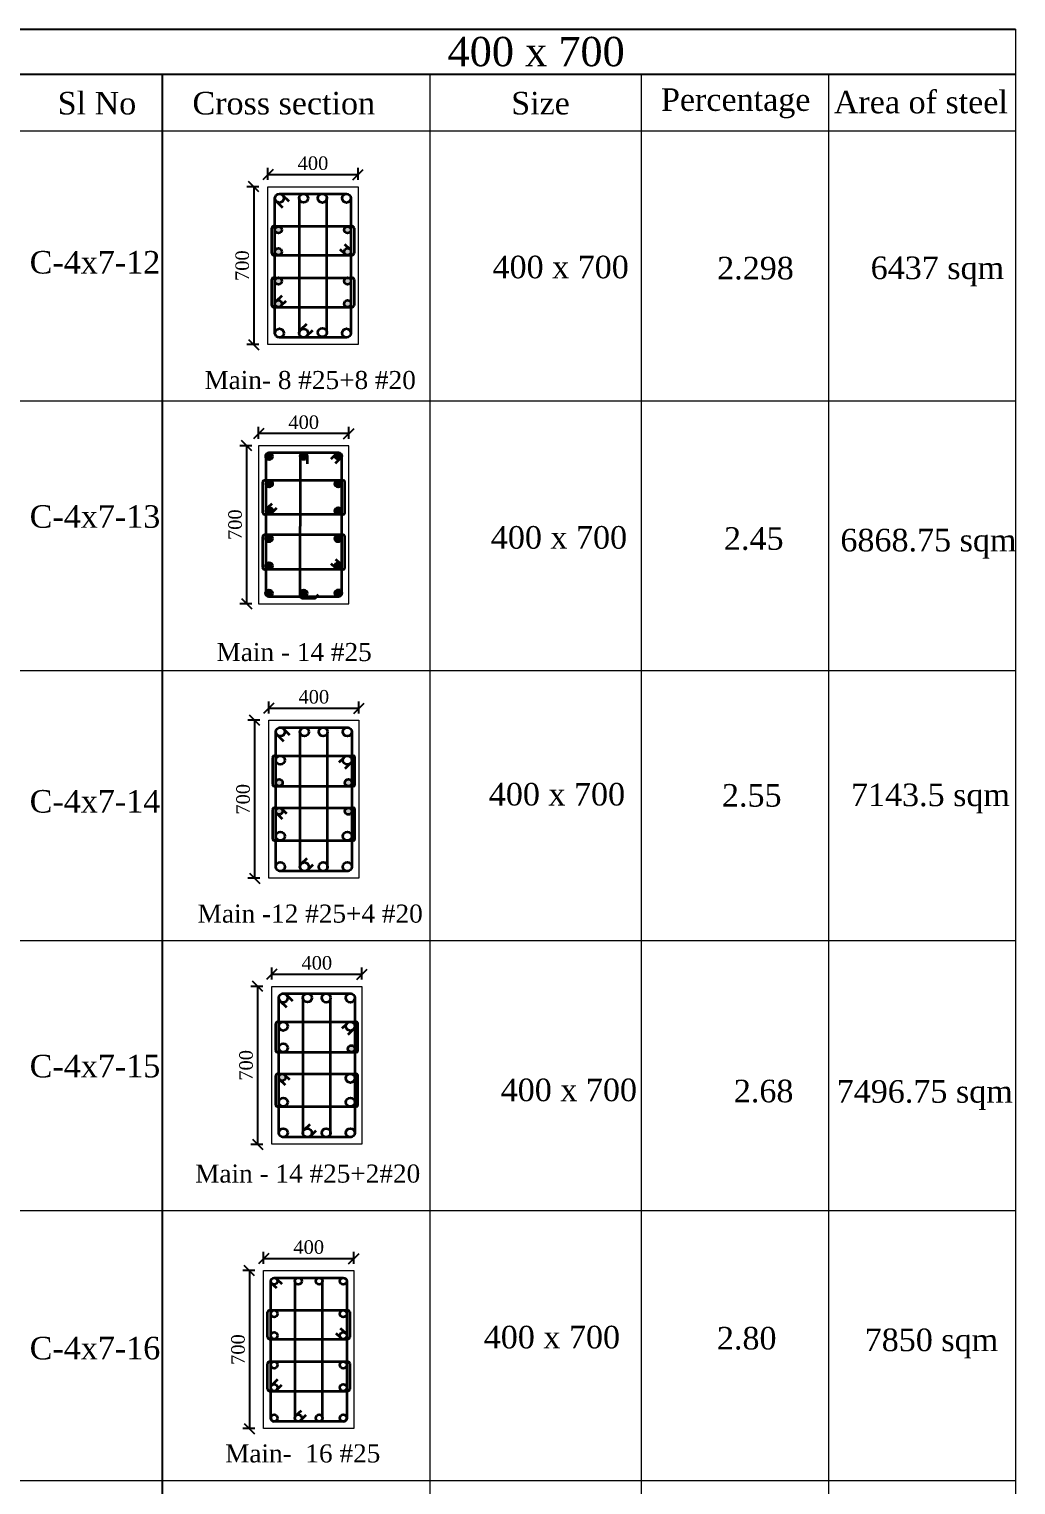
# Model space of a CAD drawing. Header units: millimetres. Extents: x -111267 to 10003021, y -40114 to 2142304.
# Drawn here: x 4418669 to 4440544, y 2034791 to 2067045 of the extents above; entities that cross this region are included whole.
import ezdxf

# ---------------------------------------------------------------- set-up
doc = ezdxf.new("R2010")
doc.units = ezdxf.units.MM
doc.header["$PDMODE"] = 2
doc.linetypes.add('DASHED2', pattern=[0.375, 0.25, -0.125])
doc.layers.add('5a.Hatch-TR-0', color=8, linetype='Continuous')
doc.layers.add('9.Title', color=7, linetype='Continuous')
for name, color, linetype, lineweight in [('6.Dim', 8, 'Continuous', 9), ('object line', 23, 'Continuous', 13), ('reinmt', 241, 'Continuous', 40), ('S-Beam', 4, 'DASHED2', 15), ('S-Dim', 8, 'Continuous', 5)]:
    doc.layers.add(name, color=color, linetype=linetype, lineweight=lineweight)
doc.styles.add('DRIQsmall', font='times.ttf', dxfattribs={"height": 0.2})
doc.styles.add('Times new roman', font='times.ttf', dxfattribs={"height": 300})
doc.dimstyles.new('Scale 20', dxfattribs={"dimscale": 0, "dimtxt": 250, "dimasz": 230, "dimexe": 150, "dimexo": 150, "dimgap": 100, "dimtad": 1, "dimtoh": 1, "dimdec": 0, "dimlfac": 0.2, "dimzin": 0, "dimdsep": 46, "dimtxsty": 'Times new roman', "dimblk": 'OBLIQUE', "dimcen": 0.09, "dimclrd": 256, "dimclrt": 3, "dimadec": 0, "dimazin": 0, "dimtfac": 1, "dimtdec": 0, "dimtofl": 0, "dimtmove": 0, "dimatfit": 3, "dimfxl": 150, "dimfxlon": 1, "dimtolj": 1, "dimtzin": 0, "dimarcsym": 0})

# ---------------------------------------------------------------- blocks, each defined once
blk = doc.blocks.new('_Oblique')
at = {"color": 0, "linetype": 'ByBlock', "lineweight": -2}
blk.add_line((-0.5, -0.5), (0.5, 0.5), dxfattribs=at)
blk = doc.blocks.new('*D1054')
at = {"layer": 'Defpoints', "color": 0, "ltscale": 6, "transparency": 16777216}
for p in [(4423915, 2063554), (4423648, 2060054), (4423915, 2060054)]:
    blk.add_point(p, dxfattribs=at)
at = {"layer": 'S-Dim', "color": 0, "lineweight": -2, "ltscale": 6, "transparency": 16777216}
for p, q in [((4423765, 2063554), (4423498, 2063554)), ((4423765, 2060054), (4423498, 2060054))]:
    blk.add_line(p, q, dxfattribs=at)
at = {"layer": 'S-Dim', "lineweight": -2, "ltscale": 6, "transparency": 16777216}
blk.add_line((4423648, 2063554), (4423648, 2060054), dxfattribs=at)
at = {"layer": 'S-Dim', "lineweight": -2, "ltscale": 6, "transparency": 16777216, "xscale": 230, "yscale": 230, "zscale": 230}
for p, rotation in [((4423648, 2063554), 90), ((4423648, 2060054), 270)]:
    blk.add_blockref('_Oblique', p, dxfattribs=dict(at, rotation=rotation))
at = {"layer": 'S-Dim', "color": 3, "ltscale": 6, "transparency": 16777216, "insert": (4423395, 2061804), "char_height": 300, "attachment_point": 5, "rotation": 90, "style": 'Times new roman'}
blk.add_mtext('\\A1;700', dxfattribs=at)
blk = doc.blocks.new('*D1055')
at = {"layer": 'Defpoints', "color": 0, "ltscale": 6, "transparency": 16777216}
for p in [(4425962, 2063821), (4423962, 2063554), (4425962, 2063554)]:
    blk.add_point(p, dxfattribs=at)
at = {"layer": 'S-Dim', "color": 0, "lineweight": -2, "ltscale": 6, "transparency": 16777216}
for p, q in [((4423962, 2063704), (4423962, 2063971)), ((4425962, 2063704), (4425962, 2063971))]:
    blk.add_line(p, q, dxfattribs=at)
at = {"layer": 'S-Dim', "lineweight": -2, "ltscale": 6, "transparency": 16777216}
blk.add_line((4423962, 2063821), (4425962, 2063821), dxfattribs=at)
at = {"layer": 'S-Dim', "lineweight": -2, "ltscale": 6, "transparency": 16777216, "xscale": 230, "yscale": 230, "zscale": 230, "rotation": 180}
blk.add_blockref('_Oblique', (4423962, 2063821), dxfattribs=at)
at = {"layer": 'S-Dim', "lineweight": -2, "ltscale": 6, "transparency": 16777216, "xscale": 230, "yscale": 230, "zscale": 230}
blk.add_blockref('_Oblique', (4425962, 2063821), dxfattribs=at)
at = {"layer": 'S-Dim', "color": 3, "ltscale": 6, "transparency": 16777216, "insert": (4424962, 2064073), "char_height": 300, "attachment_point": 5, "style": 'Times new roman'}
blk.add_mtext('\\A1;400', dxfattribs=at)
blk = doc.blocks.new('*D1056')
at = {"layer": 'Defpoints', "color": 0, "ltscale": 6, "transparency": 16777216}
for p in [(4423934, 2051731), (4423667, 2048231), (4423934, 2048231)]:
    blk.add_point(p, dxfattribs=at)
at = {"layer": 'S-Dim', "color": 0, "lineweight": -2, "ltscale": 6, "transparency": 16777216}
for p, q in [((4423784, 2051731), (4423517, 2051731)), ((4423784, 2048231), (4423517, 2048231))]:
    blk.add_line(p, q, dxfattribs=at)
at = {"layer": 'S-Dim', "lineweight": -2, "ltscale": 6, "transparency": 16777216}
blk.add_line((4423667, 2051731), (4423667, 2048231), dxfattribs=at)
at = {"layer": 'S-Dim', "lineweight": -2, "ltscale": 6, "transparency": 16777216, "xscale": 230, "yscale": 230, "zscale": 230}
for p, rotation in [((4423667, 2051731), 90), ((4423667, 2048231), 270)]:
    blk.add_blockref('_Oblique', p, dxfattribs=dict(at, rotation=rotation))
at = {"layer": 'S-Dim', "color": 3, "ltscale": 6, "transparency": 16777216, "insert": (4423414, 2049981), "char_height": 300, "attachment_point": 5, "rotation": 90, "style": 'Times new roman'}
blk.add_mtext('\\A1;700', dxfattribs=at)
blk = doc.blocks.new('*D1057')
at = {"layer": 'Defpoints', "color": 0, "ltscale": 6, "transparency": 16777216}
for p in [(4423981, 2051731), (4425981, 2051997), (4425981, 2051731)]:
    blk.add_point(p, dxfattribs=at)
at = {"layer": 'S-Dim', "color": 0, "lineweight": -2, "ltscale": 6, "transparency": 16777216}
for p, q in [((4423981, 2051881), (4423981, 2052147)), ((4425981, 2051881), (4425981, 2052147))]:
    blk.add_line(p, q, dxfattribs=at)
at = {"layer": 'S-Dim', "lineweight": -2, "ltscale": 6, "transparency": 16777216}
blk.add_line((4423981, 2051997), (4425981, 2051997), dxfattribs=at)
at = {"layer": 'S-Dim', "lineweight": -2, "ltscale": 6, "transparency": 16777216, "xscale": 230, "yscale": 230, "zscale": 230, "rotation": 180}
blk.add_blockref('_Oblique', (4423981, 2051997), dxfattribs=at)
at = {"layer": 'S-Dim', "lineweight": -2, "ltscale": 6, "transparency": 16777216, "xscale": 230, "yscale": 230, "zscale": 230}
blk.add_blockref('_Oblique', (4425981, 2051997), dxfattribs=at)
at = {"layer": 'S-Dim', "color": 3, "ltscale": 6, "transparency": 16777216, "insert": (4424981, 2052250), "char_height": 300, "attachment_point": 5, "style": 'Times new roman'}
blk.add_mtext('\\A1;400', dxfattribs=at)
blk = doc.blocks.new('*D1058')
at = {"layer": 'Defpoints', "color": 0, "ltscale": 6, "transparency": 16777216}
for p in [(4423821, 2039539), (4423554, 2036039), (4423821, 2036039)]:
    blk.add_point(p, dxfattribs=at)
at = {"layer": 'S-Dim', "color": 0, "lineweight": -2, "ltscale": 6, "transparency": 16777216}
for p, q in [((4423671, 2039539), (4423404, 2039539)), ((4423671, 2036039), (4423404, 2036039))]:
    blk.add_line(p, q, dxfattribs=at)
at = {"layer": 'S-Dim', "lineweight": -2, "ltscale": 6, "transparency": 16777216}
blk.add_line((4423554, 2039539), (4423554, 2036039), dxfattribs=at)
at = {"layer": 'S-Dim', "lineweight": -2, "ltscale": 6, "transparency": 16777216, "xscale": 230, "yscale": 230, "zscale": 230}
for p, rotation in [((4423554, 2039539), 90), ((4423554, 2036039), 270)]:
    blk.add_blockref('_Oblique', p, dxfattribs=dict(at, rotation=rotation))
at = {"layer": 'S-Dim', "color": 3, "ltscale": 6, "transparency": 16777216, "insert": (4423301, 2037789), "char_height": 300, "attachment_point": 5, "rotation": 90, "style": 'Times new roman'}
blk.add_mtext('\\A1;700', dxfattribs=at)
blk = doc.blocks.new('*D1059')
at = {"layer": 'Defpoints', "color": 0, "ltscale": 6, "transparency": 16777216}
for p in [(4425868, 2039805), (4423868, 2039539), (4425868, 2039539)]:
    blk.add_point(p, dxfattribs=at)
at = {"layer": 'S-Dim', "color": 0, "lineweight": -2, "ltscale": 6, "transparency": 16777216}
for p, q in [((4423868, 2039689), (4423868, 2039955)), ((4425868, 2039689), (4425868, 2039955))]:
    blk.add_line(p, q, dxfattribs=at)
at = {"layer": 'S-Dim', "lineweight": -2, "ltscale": 6, "transparency": 16777216}
blk.add_line((4423868, 2039805), (4425868, 2039805), dxfattribs=at)
at = {"layer": 'S-Dim', "lineweight": -2, "ltscale": 6, "transparency": 16777216, "xscale": 230, "yscale": 230, "zscale": 230, "rotation": 180}
blk.add_blockref('_Oblique', (4423868, 2039805), dxfattribs=at)
at = {"layer": 'S-Dim', "lineweight": -2, "ltscale": 6, "transparency": 16777216, "xscale": 230, "yscale": 230, "zscale": 230}
blk.add_blockref('_Oblique', (4425868, 2039805), dxfattribs=at)
at = {"layer": 'S-Dim', "color": 3, "ltscale": 6, "transparency": 16777216, "insert": (4424868, 2040058), "char_height": 300, "attachment_point": 5, "style": 'Times new roman'}
blk.add_mtext('\\A1;400', dxfattribs=at)
blk = doc.blocks.new('*D1062')
at = {"layer": 'Defpoints', "color": 0, "ltscale": 6, "transparency": 16777216}
for p in [(4423757, 2057815), (4423490, 2054315), (4423757, 2054315)]:
    blk.add_point(p, dxfattribs=at)
at = {"layer": 'S-Dim', "color": 0, "lineweight": -2, "ltscale": 6, "transparency": 16777216}
for p, q in [((4423607, 2057815), (4423340, 2057815)), ((4423607, 2054315), (4423340, 2054315))]:
    blk.add_line(p, q, dxfattribs=at)
at = {"layer": 'S-Dim', "lineweight": -2, "ltscale": 6, "transparency": 16777216}
blk.add_line((4423490, 2057815), (4423490, 2054315), dxfattribs=at)
at = {"layer": 'S-Dim', "lineweight": -2, "ltscale": 6, "transparency": 16777216, "xscale": 230, "yscale": 230, "zscale": 230}
for p, rotation in [((4423490, 2057815), 90), ((4423490, 2054315), 270)]:
    blk.add_blockref('_Oblique', p, dxfattribs=dict(at, rotation=rotation))
at = {"layer": 'S-Dim', "color": 3, "ltscale": 6, "transparency": 16777216, "insert": (4423237, 2056065), "char_height": 300, "attachment_point": 5, "rotation": 90, "style": 'Times new roman'}
blk.add_mtext('\\A1;700', dxfattribs=at)
blk = doc.blocks.new('*D1063')
at = {"layer": 'Defpoints', "color": 0, "ltscale": 6, "transparency": 16777216}
for p in [(4423757, 2058082), (4423757, 2057815), (4425757, 2057815)]:
    blk.add_point(p, dxfattribs=at)
at = {"layer": 'S-Dim', "color": 0, "lineweight": -2, "ltscale": 6, "transparency": 16777216}
for p, q in [((4423757, 2057965), (4423757, 2058232)), ((4425757, 2057965), (4425757, 2058232))]:
    blk.add_line(p, q, dxfattribs=at)
at = {"layer": 'S-Dim', "lineweight": -2, "ltscale": 6, "transparency": 16777216}
blk.add_line((4425757, 2058082), (4423757, 2058082), dxfattribs=at)
at = {"layer": 'S-Dim', "lineweight": -2, "ltscale": 6, "transparency": 16777216, "xscale": 230, "yscale": 230, "zscale": 230, "rotation": 180}
blk.add_blockref('_Oblique', (4423757, 2058082), dxfattribs=at)
at = {"layer": 'S-Dim', "lineweight": -2, "ltscale": 6, "transparency": 16777216, "xscale": 230, "yscale": 230, "zscale": 230}
blk.add_blockref('_Oblique', (4425757, 2058082), dxfattribs=at)
at = {"layer": 'S-Dim', "color": 3, "ltscale": 6, "transparency": 16777216, "insert": (4424757, 2058334), "char_height": 300, "attachment_point": 5, "style": 'Times new roman'}
blk.add_mtext('\\A1;400', dxfattribs=at)
blk = doc.blocks.new('*D1064')
at = {"layer": 'Defpoints', "color": 0, "ltscale": 6, "transparency": 16777216}
for p in [(4424000, 2045836), (4423733, 2042336), (4424000, 2042336)]:
    blk.add_point(p, dxfattribs=at)
at = {"layer": 'S-Dim', "color": 0, "lineweight": -2, "ltscale": 6, "transparency": 16777216}
for p, q in [((4423850, 2045836), (4423583, 2045836)), ((4423850, 2042336), (4423583, 2042336))]:
    blk.add_line(p, q, dxfattribs=at)
at = {"layer": 'S-Dim', "lineweight": -2, "ltscale": 6, "transparency": 16777216}
blk.add_line((4423733, 2045836), (4423733, 2042336), dxfattribs=at)
at = {"layer": 'S-Dim', "lineweight": -2, "ltscale": 6, "transparency": 16777216, "xscale": 230, "yscale": 230, "zscale": 230}
for p, rotation in [((4423733, 2045836), 90), ((4423733, 2042336), 270)]:
    blk.add_blockref('_Oblique', p, dxfattribs=dict(at, rotation=rotation))
at = {"layer": 'S-Dim', "color": 3, "ltscale": 6, "transparency": 16777216, "insert": (4423480, 2044086), "char_height": 300, "attachment_point": 5, "rotation": 90, "style": 'Times new roman'}
blk.add_mtext('\\A1;700', dxfattribs=at)
blk = doc.blocks.new('*D1065')
at = {"layer": 'Defpoints', "color": 0, "ltscale": 6, "transparency": 16777216}
for p in [(4426047, 2046103), (4424047, 2045836), (4426047, 2045836)]:
    blk.add_point(p, dxfattribs=at)
at = {"layer": 'S-Dim', "color": 0, "lineweight": -2, "ltscale": 6, "transparency": 16777216}
for p, q in [((4424047, 2045986), (4424047, 2046253)), ((4426047, 2045986), (4426047, 2046253))]:
    blk.add_line(p, q, dxfattribs=at)
at = {"layer": 'S-Dim', "lineweight": -2, "ltscale": 6, "transparency": 16777216}
blk.add_line((4424047, 2046103), (4426047, 2046103), dxfattribs=at)
at = {"layer": 'S-Dim', "lineweight": -2, "ltscale": 6, "transparency": 16777216, "xscale": 230, "yscale": 230, "zscale": 230, "rotation": 180}
blk.add_blockref('_Oblique', (4424047, 2046103), dxfattribs=at)
at = {"layer": 'S-Dim', "lineweight": -2, "ltscale": 6, "transparency": 16777216, "xscale": 230, "yscale": 230, "zscale": 230}
blk.add_blockref('_Oblique', (4426047, 2046103), dxfattribs=at)
at = {"layer": 'S-Dim', "color": 3, "ltscale": 6, "transparency": 16777216, "insert": (4425047, 2046355), "char_height": 300, "attachment_point": 5, "style": 'Times new roman'}
blk.add_mtext('\\A1;400', dxfattribs=at)

msp = doc.modelspace()

# ---------------------------------------------------------------- hatches: boundary and pattern name
at = {"layer": '5a.Hatch-TR-0', "linetype": 'Continuous', "transparency": 33554597}
h = msp.add_hatch(color=8, dxfattribs=at)
h.dxf.hatch_style = 1
h.paths.add_polyline_path([(4424271.2, 2062598.5, 1), (4424120.1, 2062598.5, 1)])
h.paths.add_polyline_path([(4424120.1, 2062113.6, 0.395999), (4424190.9, 2062038.2), (4424200.4, 2062038.2, 0.395999), (4424271.2, 2062113.6, 1)])
h.paths.add_polyline_path([(4425804, 2062113.6, 1), (4425652.9, 2062113.6, 0.395999), (4425723.7, 2062038.2), (4425733.2, 2062038.2, 0.395999)])
h.paths.add_polyline_path([(4425804, 2062598.5, 1), (4425652.9, 2062598.5, 1)])
h = msp.add_hatch(color=8, dxfattribs=at)
h.dxf.hatch_style = 1
h.paths.add_polyline_path([(4425732.9, 2061538.2), (4425724, 2061538.2, 0.3971585), (4425652.9, 2061462.8, 1), (4425804, 2061462.8, 0.3971585)])
h.paths.add_polyline_path([(4425804, 2060961, 1), (4425652.9, 2060961, 1)])
h.paths.add_polyline_path([(4424147.9, 2061019.6), (4424138.4, 2061010.3, 0.179493), (4424120.1, 2060961, 1), (4424271.2, 2060961, 0.6319906)])
h.paths.add_polyline_path([(4424271.2, 2061462.8, 0.3971585), (4424200.1, 2061538.2), (4424191.2, 2061538.2, 0.3971585), (4424120.1, 2061462.8, 1)])
h = msp.add_hatch(color=8, dxfattribs=at)
h.dxf.hatch_style = 1
h.paths.add_polyline_path([(4424290.2, 2049716.9, 1), (4424139.1, 2049716.9, 0.179493), (4424157.4, 2049667.6), (4424166.9, 2049658.3, 0.6319906)])
h.paths.add_polyline_path([(4424139.1, 2050348.4, 1), (4424290.2, 2050348.4, 1)])
h.paths.add_polyline_path([(4425823, 2050348.4, 1), (4425671.9, 2050348.4, 1)])
h.paths.add_polyline_path([(4425823, 2049716.9, 1), (4425671.9, 2049716.9, 1)])
h = msp.add_hatch(color=8, dxfattribs=at)
h.dxf.hatch_style = 1
h.paths.add_polyline_path([(4425888.8, 2044453.7, 1), (4425737.7, 2044453.7, 1)])
h.paths.add_polyline_path([(4424356, 2043822.2, 1), (4424204.9, 2043822.2, 0.179493), (4424223.2, 2043773), (4424232.7, 2043763.7, 0.6319906)])
at = {"layer": '6.Dim', "linetype": 'Continuous'}
h = msp.add_hatch(color=8, dxfattribs=at)
h.dxf.hatch_style = 1
edge = h.paths.add_edge_path()
edge.add_arc((4423988.9, 2057578.8), 75.5, -180, 180, ccw=False)
h = msp.add_hatch(color=8, dxfattribs=at)
h.dxf.hatch_style = 1
edge = h.paths.add_edge_path()
edge.add_arc((4424756.9, 2057582.2), 75.5, -180, 180, ccw=False)
h = msp.add_hatch(color=8, dxfattribs=at)
h.dxf.hatch_style = 1
edge = h.paths.add_edge_path()
edge.add_arc((4425527.5, 2057585.5), 75.5, -180, 180, ccw=False)
h = msp.add_hatch(color=8, dxfattribs=at)
h.dxf.hatch_style = 1
edge = h.paths.add_edge_path()
edge.add_arc((4423991.7, 2056971.9), 75.5, -180, 180, ccw=False)
h = msp.add_hatch(color=8, dxfattribs=at)
h.dxf.hatch_style = 1
edge = h.paths.add_edge_path()
edge.add_arc((4425522.1, 2056971.9), 75.5, -180, 180, ccw=False)
h = msp.add_hatch(color=8, dxfattribs=at)
h.dxf.hatch_style = 1
edge = h.paths.add_edge_path()
edge.add_arc((4423993.4, 2056372.4), 75.5, -180, 180, ccw=False)
h = msp.add_hatch(color=8, dxfattribs=at)
h.dxf.hatch_style = 1
edge = h.paths.add_edge_path()
edge.add_arc((4425521, 2056372.4), 75.5, -180, 180, ccw=False)
h = msp.add_hatch(color=8, dxfattribs=at)
h.dxf.hatch_style = 1
edge = h.paths.add_edge_path()
edge.add_arc((4423987.3, 2055758.1), 75.5, -180, 180, ccw=False)
h = msp.add_hatch(color=8, dxfattribs=at)
h.dxf.hatch_style = 1
edge = h.paths.add_edge_path()
edge.add_arc((4425521.4, 2055758.1), 75.5, -180, 180, ccw=False)
h = msp.add_hatch(color=8, dxfattribs=at)
h.dxf.hatch_style = 1
edge = h.paths.add_edge_path()
edge.add_arc((4423986.8, 2055151.2), 75.5, -180, 180, ccw=False)
h = msp.add_hatch(color=8, dxfattribs=at)
h.dxf.hatch_style = 1
edge = h.paths.add_edge_path()
edge.add_arc((4425520.9, 2055151.2), 75.5, -180, 180, ccw=False)
h = msp.add_hatch(color=8, dxfattribs=at)
h.dxf.hatch_style = 1
edge = h.paths.add_edge_path()
edge.add_arc((4423986.3, 2054544.3), 75.5, -180, 180, ccw=False)
h = msp.add_hatch(color=8, dxfattribs=at)
h.dxf.hatch_style = 1
edge = h.paths.add_edge_path()
edge.add_arc((4424756.9, 2054547.6), 75.5, -180, 180, ccw=False)
h = msp.add_hatch(color=8, dxfattribs=at)
h.dxf.hatch_style = 1
edge = h.paths.add_edge_path()
edge.add_arc((4425527.5, 2054544.3), 75.5, -180, 180, ccw=False)

# ---------------------------------------------------------------- linework, layer by layer
at = {"layer": '5a.Hatch-TR-0', "color": 8, "linetype": 'Continuous', "transparency": 33554597}
msp.add_circle((4424195.6, 2060961), 75.5, dxfattribs=at)
at = {"layer": '9.Title'}
for p, q in [((4396714.3, 2067045.3, -198769.9), (4440536.8, 2067045.3, -198769.9)), ((4396714.3, 2066045.3, -198769.9), (4440536.8, 2066045.3, -198769.9)), ((4421625.6, 1999011, -198769.9), (4421625.6, 2066045.3, -198769.9))]:
    msp.add_line(p, q, dxfattribs=at)
at = {"layer": 'object line'}
for points in [[(4423962, 2063554.1), (4425962, 2063554.1), (4425962, 2060054.1), (4423962, 2060054.1)], [(4425756.9, 2057814.9), (4423756.9, 2057814.9), (4423756.9, 2054314.9), (4425756.9, 2054314.9)], [(4423981, 2051730.8), (4425981, 2051730.8), (4425981, 2048230.8), (4423981, 2048230.8)], [(4424046.8, 2045836.2), (4426046.8, 2045836.2), (4426046.8, 2042336.2), (4424046.8, 2042336.2)], [(4423868, 2039538.5), (4425868, 2039538.5), (4425868, 2036038.5), (4423868, 2036038.5)]]:
    msp.add_lwpolyline(points, close=True, dxfattribs=at)
at = {"layer": 'reinmt', "linetype": 'Continuous', "lineweight": 35}
for p, q in [((4424218.3, 2063396.1), (4425705.8, 2063396.1)), ((4424294.9, 2063359.4), (4424423.6, 2063235.1)), ((4424120.1, 2060310.4), (4424120.1, 2063297.9)), ((4424146, 2063231.4), (4424289.1, 2063094.2)), ((4424655.4, 2063298.8), (4424655.4, 2060309.5)), ((4425268.7, 2060322.9), (4425268.7, 2063297.9)), ((4425804, 2063297.9), (4425804, 2060310.4)), ((4424087.8, 2062677.5), (4425833.2, 2062677.5)), ((4424047.8, 2062078.2), (4424047.8, 2062637.5)), ((4425873.2, 2062637.5), (4425873.2, 2062078.2)), ((4424087.7, 2062038.2), (4425833.2, 2062038.2)), ((4425560.6, 2062170.7), (4425670.4, 2062065.2)), ((4425660.5, 2062280.9), (4425774.3, 2062174.8)), ((4424047.8, 2060924.7), (4424047.4, 2061498.2)), ((4424087.4, 2061538.2), (4425832.9, 2061538.2)), ((4425872.9, 2061498.2), (4425873.2, 2060924.7)), ((4424269.7, 2061138.1), (4424138.4, 2061010.3)), ((4424087.8, 2060884.7), (4425833.2, 2060884.7)), ((4424360.7, 2061017), (4424252.9, 2060911.7)), ((4424693, 2060386.8), (4424824.5, 2060512.9)), ((4425705.8, 2060212.2), (4424218.3, 2060212.2)), ((4424828.5, 2060246), (4424959.1, 2060372)), ((4423915, 2057585.5), (4423915, 2054544.3)), ((4425527.5, 2057656.8), (4423986.3, 2057656.8)), ((4424832.3, 2057586.2), (4424832.8, 2057414.8)), ((4425449, 2057602.3), (4425360.7, 2057519.3)), ((4425598.8, 2054544.3), (4425598.8, 2057585.5)), ((4425540.3, 2057509.1), (4425452.1, 2057422.9)), ((4423844.2, 2057007.2), (4423844.2, 2056331.1)), ((4425629.6, 2057047.2), (4423884.2, 2057047.2)), ((4425669.6, 2056331.1), (4425669.6, 2057007.2)), ((4425629.6, 2056291.1), (4423884.2, 2056291.1)), ((4424051.7, 2056525.6), (4423963.4, 2056442.6)), ((4424151.5, 2056429), (4424063.3, 2056342.7)), ((4423844.2, 2055796.8), (4423844.2, 2055115.9)), ((4425629.6, 2055836.8), (4423884.2, 2055836.8)), ((4425669.6, 2055115.9), (4425669.6, 2055796.8)), ((4425460.8, 2055304.8), (4425549.2, 2055221.8)), ((4425629.6, 2055075.9), (4423884.2, 2055075.9)), ((4425361.1, 2055208.1), (4425449.3, 2055121.9)), ((4423986.3, 2054472.9), (4425527.5, 2054472.9)), ((4424139.1, 2048460.2), (4424139.1, 2051497.2)), ((4424165, 2051408.1), (4424308.1, 2051270.9)), ((4424214.6, 2051572.8), (4425751.6, 2051572.8)), ((4424313.9, 2051536.1), (4424442.6, 2051411.8)), ((4424674.4, 2051475.5), (4424674.4, 2048463.5)), ((4425287.7, 2048463.5), (4425287.7, 2051462)), ((4425823, 2051501.4), (4425823, 2048460.2)), ((4424066.8, 2050905.4), (4424066.7, 2050309.4)), ((4424106.7, 2050945.4), (4425852.2, 2050945.4)), ((4425541.2, 2050804.5), (4425651, 2050910)), ((4425674.7, 2050666.4), (4425788.5, 2050772.5)), ((4425892.2, 2050309.4), (4425892.2, 2050905.4)), ((4424106.7, 2050269.4), (4425852.2, 2050269.4)), ((4424106.7, 2049793.2), (4425852.2, 2049793.2)), ((4424066.7, 2049753.2), (4424066.4, 2049106.2)), ((4424288.6, 2049539.8), (4424157.4, 2049667.6)), ((4424379.6, 2049660.8), (4424271.9, 2049766.1)), ((4425891.9, 2049106.2), (4425892.2, 2049753.2)), ((4424106.4, 2049066.2), (4425851.9, 2049066.2)), ((4424706, 2048558.4), (4424831.7, 2048674.3)), ((4424838.7, 2048413.5), (4424967.4, 2048537.8)), ((4425751.6, 2048388.8), (4424210.5, 2048388.8)), ((4425751.6, 2048388.8), (4424210.5, 2048388.8)), ((4424204.9, 2042565.5), (4424204.9, 2045602.6)), ((4424280.4, 2045678.1), (4425817.4, 2045678.1)), ((4424379.6, 2045641.4), (4424508.4, 2045517.1)), ((4425888.8, 2045606.7), (4425888.8, 2042565.5)), ((4424230.8, 2045513.5), (4424373.8, 2045376.3)), ((4424740.2, 2045580.8), (4424740.2, 2042568.9)), ((4425353.5, 2042568.9), (4425353.5, 2045567.4)), ((4424132.6, 2045010.8), (4424132.5, 2044414.7)), ((4424172.5, 2045050.8), (4425917.9, 2045050.8)), ((4425607, 2044909.8), (4425716.8, 2045015.3)), ((4425958, 2044414.7), (4425957.9, 2045010.8)), ((4425740.5, 2044771.8), (4425854.3, 2044877.9)), ((4424172.5, 2044374.7), (4425918, 2044374.7)), ((4424132.5, 2043858.5), (4424132.2, 2043211.6)), ((4424172.5, 2043898.5), (4425918, 2043898.5)), ((4424354.4, 2043645.1), (4424223.2, 2043773)), ((4424445.4, 2043766.2), (4424337.7, 2043871.5)), ((4425957.6, 2043211.6), (4425958, 2043858.5)), ((4424172.2, 2043171.6), (4425917.6, 2043171.6)), ((4424771.8, 2042663.7), (4424897.4, 2042779.6)), ((4425817.4, 2042494.2), (4424276.2, 2042494.2)), ((4425817.4, 2042494.2), (4424276.2, 2042494.2)), ((4424904.5, 2042518.9), (4425033.2, 2042643.2)), ((4424026.1, 2036267.9), (4424026.1, 2039304.9)), ((4424044.8, 2039255.2), (4424152.9, 2039156.9)), ((4424101.6, 2039380.5), (4425638.6, 2039380.5)), ((4424163.6, 2039348.1), (4424268.2, 2039246.3)), ((4424561.4, 2039305.8), (4424561.4, 2036271.2)), ((4425174.6, 2036271.2), (4425174.6, 2039305.8)), ((4425709.9, 2039309.1), (4425709.9, 2036267.9)), ((4423953.8, 2038062.6), (4423953.7, 2038621.9)), ((4423993.7, 2038661.9), (4425739.2, 2038661.9)), ((4425779.2, 2038621.9), (4425779.1, 2038062.6)), ((4425566.5, 2038265.3), (4425680.3, 2038159.2)), ((4423993.7, 2038022.6), (4425739.1, 2038022.6)), ((4425466.6, 2038155.1), (4425576.4, 2038049.6)), ((4423993.4, 2037522.6), (4425738.8, 2037522.6)), ((4423953.7, 2036909.1), (4423953.4, 2037482.6)), ((4425778.8, 2037482.6), (4425779.2, 2036909.1)), ((4424175.6, 2037122.5), (4424044.3, 2036994.7)), ((4424266.6, 2037001.4), (4424158.9, 2036896.1)), ((4423993.7, 2036869.1), (4425739.2, 2036869.1)), ((4424591.7, 2036331.8), (4424705.6, 2036441)), ((4424701.1, 2036231.4), (4424813, 2036339.5)), ((4425638.6, 2036196.5), (4424097.4, 2036196.5))]:
    msp.add_line(p, q, dxfattribs=at)
msp.add_lwpolyline([(4425078.1, 2054507.7), (4425004.4, 2054426.1), (4424741.8, 2054426.1, -0.4142858), (4424681.8, 2054486.1), (4424682.6, 2057568.7)], format="xyb", dxfattribs=at)
for centre, radius in [((4424218.3, 2063297.9), 98.2), ((4424753.6, 2063298.8), 98.2), ((4425170.5, 2063297.9), 98.2), ((4425705.8, 2063297.9), 98.2), ((4424195.6, 2062598.5), 75.5), ((4425728.4, 2062598.5), 75.5), ((4424195.6, 2062113.6), 75.5), ((4425728.4, 2062113.6), 75.5), ((4424195.6, 2061462.8), 75.5), ((4425728.4, 2061462.8), 75.5), ((4424195.6, 2060961), 75.5), ((4425728.4, 2060961), 75.5), ((4425170.5, 2060322.9), 98.2), ((4424218.3, 2060310.4), 98.2), ((4424753.6, 2060309.5), 98.2), ((4425705.8, 2060310.4), 98.2), ((4423988.9, 2057578.8), 75.5), ((4424756.9, 2057582.2), 75.5), ((4425527.5, 2057585.5), 75.5), ((4423991.7, 2056971.9), 75.5), ((4425522.1, 2056971.9), 75.5), ((4423993.4, 2056372.4), 75.5), ((4425521, 2056372.4), 75.5), ((4423987.3, 2055758.1), 75.5), ((4425521.4, 2055758.1), 75.5), ((4423986.8, 2055151.2), 75.5), ((4425520.9, 2055151.2), 75.5), ((4423986.3, 2054544.3), 75.5), ((4424756.9, 2054547.6), 75.5), ((4425525.7, 2054549.6), 75.5), ((4424237.3, 2051474.6), 98.2), ((4424772.6, 2051475.5), 98.2), ((4425189.5, 2051474.6), 98.2), ((4425724.8, 2051474.6), 98.2), ((4424237.3, 2050847.2), 98.2), ((4425724.8, 2050847.2), 98.2), ((4424214.6, 2050348.4), 75.5), ((4425747.4, 2050348.4), 75.5), ((4424214.6, 2049716.9), 75.5), ((4425747.4, 2049716.9), 75.5), ((4424237.3, 2049164.4), 98.2), ((4425724.8, 2049164.4), 98.2), ((4424237.3, 2048487.1), 98.2), ((4424772.6, 2048486.2), 98.2), ((4425189.5, 2048487), 98.2), ((4425724.8, 2048487.1), 98.2), ((4424303.1, 2045579.9), 98.2), ((4424838.4, 2045580.8), 98.2), ((4425255.3, 2045579.9), 98.2), ((4425790.6, 2045579.9), 98.2), ((4424303.1, 2044952.6), 98.2), ((4425790.6, 2044952.6), 98.2), ((4424303.1, 2044472.9), 98.2), ((4425813.2, 2044453.7), 75.5), ((4424280.4, 2043822.2), 75.5), ((4425790.6, 2043800.3), 98.2), ((4424303.1, 2043269.8), 98.2), ((4425790.6, 2043269.8), 98.2), ((4424303.1, 2042592.4), 98.2), ((4424838.4, 2042591.5), 98.2), ((4425255.3, 2042592.4), 98.2), ((4425790.6, 2042592.4), 98.2), ((4424101.6, 2039304.9), 75.5), ((4424636.9, 2039305.8), 75.5), ((4425099.1, 2039305.8), 75.5), ((4425634.4, 2039304.9), 75.5), ((4424101.6, 2038582.9), 75.5), ((4425634.4, 2038582.9), 75.5), ((4424101.6, 2038098), 75.5), ((4425634.4, 2038098), 75.5), ((4424101.6, 2037447.2), 75.5), ((4425634.4, 2037447.2), 75.5), ((4424101.6, 2036945.4), 75.5), ((4425634.4, 2036945.4), 75.5), ((4424101.6, 2036272.1), 75.5), ((4424636.9, 2036271.2), 75.5), ((4425099.1, 2036271.2), 75.5), ((4425634.4, 2036272.1), 75.5)]:
    msp.add_circle(centre, radius, dxfattribs=at)
for centre, radius, start, end in [((4424087.8, 2062637.5), 40, 90, 180), ((4425833.2, 2062637.5), 40, 0, 90), ((4424087.8, 2062078.2), 40, 180, 270), ((4425833.2, 2062078.2), 40, 270, 0), ((4424087.4, 2061498.2), 40, 90, 180), ((4425832.9, 2061498.2), 40, 0, 90), ((4424087.8, 2060924.7), 40, 180, 270), ((4425833.2, 2060924.7), 40, 270, 0), ((4423986.3, 2057585.5), 71.4, 90, 180), ((4425527.5, 2057585.5), 71.4, 0, 90), ((4423884.2, 2057007.2), 40, 90, 180), ((4425629.6, 2057007.2), 40, 0, 90), ((4423884.2, 2056331.1), 40, 180, 270), ((4425629.6, 2056331.1), 40, 270, 0), ((4423884.2, 2055796.8), 40, 90, 180), ((4425629.6, 2055796.8), 40, 0, 90), ((4423884.2, 2055115.9), 40, 180, 270), ((4425629.6, 2055115.9), 40, 270, 0), ((4423986.3, 2054544.3), 71.4, 180, 270), ((4425527.5, 2054544.3), 71.4, 270, 0), ((4424106.8, 2050905.4), 40, 90, 180), ((4425852.2, 2050905.4), 40, 0, 90), ((4424106.7, 2050309.4), 40, 180, 270), ((4425852.2, 2050309.4), 40, 270, 0), ((4424106.7, 2049753.2), 40, 90, 180), ((4425852.2, 2049753.2), 40, 0, 90), ((4424106.4, 2049106.2), 40, 180, 270), ((4425851.9, 2049106.2), 40, 270, 0), ((4424172.6, 2045010.8), 40, 90, 180), ((4425917.9, 2045010.8), 40, 0, 90), ((4424172.5, 2044414.7), 40, 180, 270), ((4425918, 2044414.7), 40, 270, 0), ((4424172.5, 2043858.5), 40, 90, 180), ((4425918, 2043858.5), 40, 0, 90), ((4424172.2, 2043211.6), 40, 180, 270), ((4425917.6, 2043211.6), 40, 270, 0), ((4423993.7, 2038621.9), 40, 90, 180), ((4425739.2, 2038621.9), 40, 0, 90), ((4423993.8, 2038062.6), 40, 180, 270), ((4425739.1, 2038062.6), 40, 270, 0), ((4423993.4, 2037482.6), 40, 90, 180), ((4425738.8, 2037482.6), 40, 0, 90), ((4423993.7, 2036909.1), 40, 180, 270), ((4425739.2, 2036909.1), 40, 270, 0), ((4424097.4, 2036267.9), 71.4, 180, 270), ((4425638.6, 2036267.9), 71.4, 270, 0)]:
    msp.add_arc(centre, radius, start, end, dxfattribs=at)
at = {"layer": 'S-Beam', "linetype": 'Continuous', "ltscale": 5}
for p, q in [((4440536.8, 2067045.3, -198769.9), (4440536.8, 1999011, -198769.9)), ((4427551.7, 2066045.3, -198769.9), (4427551.7, 1999011, -198769.9)), ((4432239.7, 2066045.3, -198769.9), (4432239.7, 1999011, -198769.9)), ((4436388.3, 2066045.3, -198769.9), (4436388.3, 1999011, -198769.9)), ((4396714.3, 2064790.8, -198769.9), (4440536.8, 2064790.8, -198769.9)), ((4396714.3, 2058811, 1750.1), (4440536.8, 2058811, -101900.3)), ((4396714.3, 2052831, 1750.1), (4440536.8, 2052831, -101900.3)), ((4396714.3, 2046851, 1750.1), (4440536.8, 2046851, -101900.3)), ((4396714.3, 2040871, 1750.1), (4440536.8, 2040871, -101900.3)), ((4396714.3, 2034891, 1750.1), (4440536.8, 2034891, -101900.3))]:
    msp.add_line(p, q, dxfattribs=at)

# ---------------------------------------------------------------- texts
at = {"color": 0, "linetype": 'Continuous', "char_height": 400, "attachment_point": 5, "style": 'Times new roman'}
for s, insert, width in [('Main- 8 #25+8 #20 ', (4424899.4, 2059267.6), 5101.589), ('Main - 14 #25', (4424545, 2053241.2), 3405.581), ('Main -12 #25+4 #20', (4424900.9, 2047445), 5170.918), ('Main - 14 #25+2#20', (4424845, 2041685.1), 6351.154), ('Main-  16 #25', (4424734.7, 2035485.3), 3405.581)]:
    msp.add_mtext(s, dxfattribs=dict(at, insert=insert, width=width))
at = {"layer": '9.Title', "linetype": 'Continuous', "lineweight": 9, "ltscale": 0.5, "width": 8540.737, "attachment_point": 5, "style": 'DRIQsmall'}
for s, insert, char_height in [('400 x 700', (4429909.5, 2066542.8), 650), ('Sl No', (4420173, 2065401.1, -198769.9), 500), ('Cross section', (4424314.4, 2065401.1, -198769.9), 500), ('Size', (4430006.3, 2065401.1, -198769.9), 500), ('Percentage', (4434332.9, 2065401.1, -198769.9), 500), ('Area of steel', (4438437.4, 2065426.7, -198769.9), 500), ('C-4x7-12', (4420129.3, 2061876.1, -198769.9), 500), ('400 x 700', (4430452.9, 2061770.6), 500), ('2.298', (4434771.4, 2061744.3), 500), ('6437 sqm', (4438803.8, 2061675.3, -198769.9), 500), ('C-4x7-13', (4420129.3, 2056243, -198769.9), 500), ('400 x 700', (4430415.2, 2055779.8), 500), ('2.45', (4434733.6, 2055753.4), 500), ('6868.75 sqm', (4438605, 2055642.2, -198769.9), 500), ('C-4x7-14', (4420129.3, 2049932, -198769.9), 500), ('400 x 700', (4430370.5, 2050089.4), 500), ('2.55', (4434688.9, 2050063), 500), ('7143.5 sqm', (4438649.8, 2049998.3, -198769.9), 500), ('C-4x7-15', (4420129.3, 2044066.1, -198769.9), 500), ('400 x 700', (4430633.8, 2043538.1), 500), ('2.68', (4434952.2, 2043511.8), 500), ('7496.75 sqm', (4438523, 2043427.1, -198769.9), 500), ('400 x 700', (4430258.5, 2038061.5), 500), ('2.80', (4434576.9, 2038035.1), 500), ('7850 sqm', (4438671.6, 2037922.4, -198769.9), 500), ('C-4x7-16', (4420129.3, 2037817.6, -198769.9), 500)]:
    msp.add_mtext(s, dxfattribs=dict(at, insert=insert, char_height=char_height))

# ---------------------------------------------------------------- dimensions: what is measured, and where the dimension line sits
at = {"layer": 'S-Dim', "ltscale": 6}
for base, p1, p2, picture, middle in [((4425962, 2063820.8), (4423962, 2063554.1), (4425962, 2063554.1), '*D1055', (4424962, 2064073.4)), ((4425981, 2051997.5), (4423981, 2051730.8), (4425981, 2051730.8), '*D1057', (4424981, 2052250.1)), ((4426046.8, 2046102.8), (4424046.8, 2045836.2), (4426046.8, 2045836.2), '*D1065', (4425046.8, 2046355.4)), ((4425868, 2039805.2), (4423868, 2039538.5), (4425868, 2039538.5), '*D1059', (4424868, 2040057.8))]:
    dim = msp.add_linear_dim(base=base, p1=p1, p2=p2, dimstyle='Scale 20', override={"dimscale": 1}, dxfattribs=at)
    dim.commit()
    dim.dimension.update_dxf_attribs({"geometry": picture, "text_midpoint": middle})
for base, p1, p2, angle, picture, middle in [((4423648.2, 2060054.1), (4423914.9, 2063554.1), (4423914.9, 2060054.1), 90, '*D1054', (4423395.2, 2061804.1)), ((4423756.9, 2058081.6), (4425756.9, 2057814.9), (4423756.9, 2057814.9), 180, '*D1063', (4424756.9, 2058334.2)), ((4423490.2, 2054314.9), (4423756.9, 2057814.9), (4423756.9, 2054314.9), 90, '*D1062', (4423237.2, 2056064.9)), ((4423667.2, 2048230.8), (4423933.9, 2051730.8), (4423933.9, 2048230.8), 90, '*D1056', (4423414.2, 2049980.8)), ((4423733, 2042336.2), (4423999.7, 2045836.2), (4423999.7, 2042336.2), 90, '*D1064', (4423480, 2044086.2)), ((4423554.2, 2036038.5), (4423820.8, 2039538.5), (4423820.8, 2036038.5), 90, '*D1058', (4423301.1, 2037788.5))]:
    dim = msp.add_linear_dim(base=base, p1=p1, p2=p2, angle=angle, dimstyle='Scale 20', override={"dimscale": 1}, dxfattribs=at)
    dim.commit()
    dim.dimension.update_dxf_attribs({"geometry": picture, "text_midpoint": middle})

doc.saveas('drawing.dxf')
